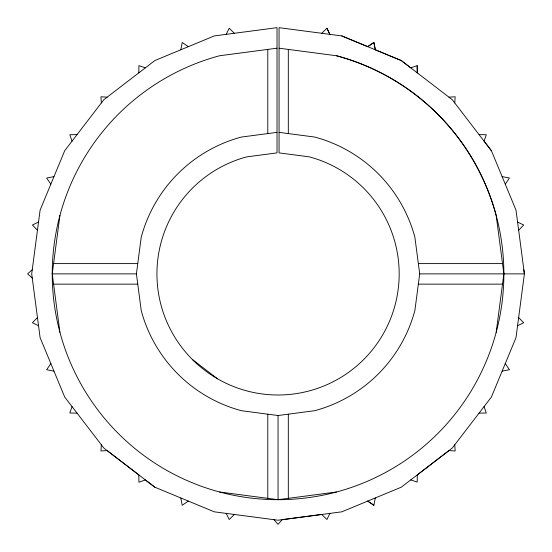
<?xml version="1.0" encoding="UTF-8"?>
<svg xmlns="http://www.w3.org/2000/svg" width="552" height="552" viewBox="0 0 552 552"><rect width="100%" height="100%" fill="white"/><g stroke="black" fill="none" stroke-linecap="round" stroke-linejoin="round"><path stroke-width="0.83" d="M138.807 72.864L138.911 65.633L145.335 67.855M101.34 444.781L100.954 450.97L107.143 450.591L138.807 474.899L138.931 482.193L145.362 479.964L154.877 487.216L214.293 511.828L278.049 520.219L341.812 511.828L401.228 487.216L452.247 448.065L491.397 397.047L516.003 337.631L524.4 273.875L516.003 210.112L491.397 150.703L452.24 99.691L401.228 60.534L375.312 49.797L373.897 42.483L367.722 46.658L341.812 35.921L279.07 27.676L279.077 152.89L309.403 156.878A121.123 121.123 0 0 1 377.271 343.344A121.123 121.123 0 0 1 178.834 343.344A121.123 121.123 0 0 1 246.703 156.878L277.028 152.89L277.028 27.662L214.293 35.921L154.877 60.534L103.859 99.684L64.708 150.703L40.103 210.112L31.706 273.875L40.103 337.631L64.708 397.047L103.859 448.065L154.877 487.216M454.765 102.969L455.158 96.772L448.962 97.159M59.926 332.318L52.233 273.875L59.926 215.432M279.077 132.363L314.716 137.055A141.65 141.65 0 0 1 414.876 237.215L419.699 273.875L414.876 310.534A141.65 141.65 0 0 1 314.716 410.695L278.049 415.525L241.39 410.695A141.65 141.65 0 0 1 141.229 310.534L136.406 273.875L141.229 237.215A141.65 141.65 0 0 1 241.39 137.055L277.028 132.363M496.172 332.318L503.872 273.875L496.179 215.425A225.816 225.816 0 0 0 336.499 55.752L279.07 48.203M180.794 49.797L182.208 42.483L188.377 46.658M373.897 505.259L367.722 501.092L373.897 505.259L375.312 497.952M72.036 406.596L69.807 413.02L77.045 413.124M226.223 34.348L229.19 28.235L234.379 33.279M329.882 513.394L326.915 519.515L321.726 514.471L282.155 519.694L278.049 524.338L273.944 519.68M50.832 363.547L46.665 369.716L53.979 371.13M505.273 184.202L509.441 178.027L502.127 176.612M37.453 317.545L32.409 322.734L38.53 325.708M518.652 230.205L523.689 225.016L517.576 222.042M321.712 33.286L326.915 28.235L329.882 34.348L326.915 28.235M234.379 514.471L229.19 519.515L226.223 513.394M32.244 269.769L27.6 273.875L32.244 277.98M367.715 46.665L373.897 42.483L375.305 49.811M188.377 501.092L182.208 505.259L180.794 497.952M38.53 222.042L32.409 225.016L37.453 230.205M517.576 325.708L523.689 322.734L518.652 317.545M417.195 65.633L417.291 72.878L417.195 65.633L410.771 67.855L401.214 60.541L341.805 35.928M53.979 176.612L46.665 178.027L50.832 184.202M502.127 371.13L509.441 369.716L505.273 363.547M277.028 48.19L219.606 55.752A225.816 225.816 0 0 0 55.662 313.087A225.816 225.816 0 0 0 297.735 498.835A225.816 225.816 0 0 0 503.872 273.875A225.844 225.844 0 0 0 336.492 55.752M219.606 491.998L278.049 499.691L336.499 491.998M77.045 134.626L69.807 134.729L72.036 141.153M479.06 413.124L486.298 413.02L484.069 406.589M53.585 263.608L137.752 263.608M418.347 263.608L502.52 263.608M52.233 273.875L136.406 273.875M419.699 273.875L524.4 273.875L523.848 269.776M53.585 284.142L137.752 284.142M418.347 284.142L502.52 284.142M479.06 134.626L486.298 134.729L484.069 141.153L491.383 150.71M107.143 97.159L100.954 96.779L101.34 102.969M410.771 479.895L417.195 482.117L417.298 474.886L448.969 450.598L455.158 450.977L454.765 444.781M192.406 359.518L217.495 378.769M288.317 49.411L288.317 133.577M288.317 414.172L288.317 498.339M278.049 415.525L278.049 499.691M267.789 49.411L267.789 133.577M267.789 414.172L267.789 498.339"/></g></svg>
